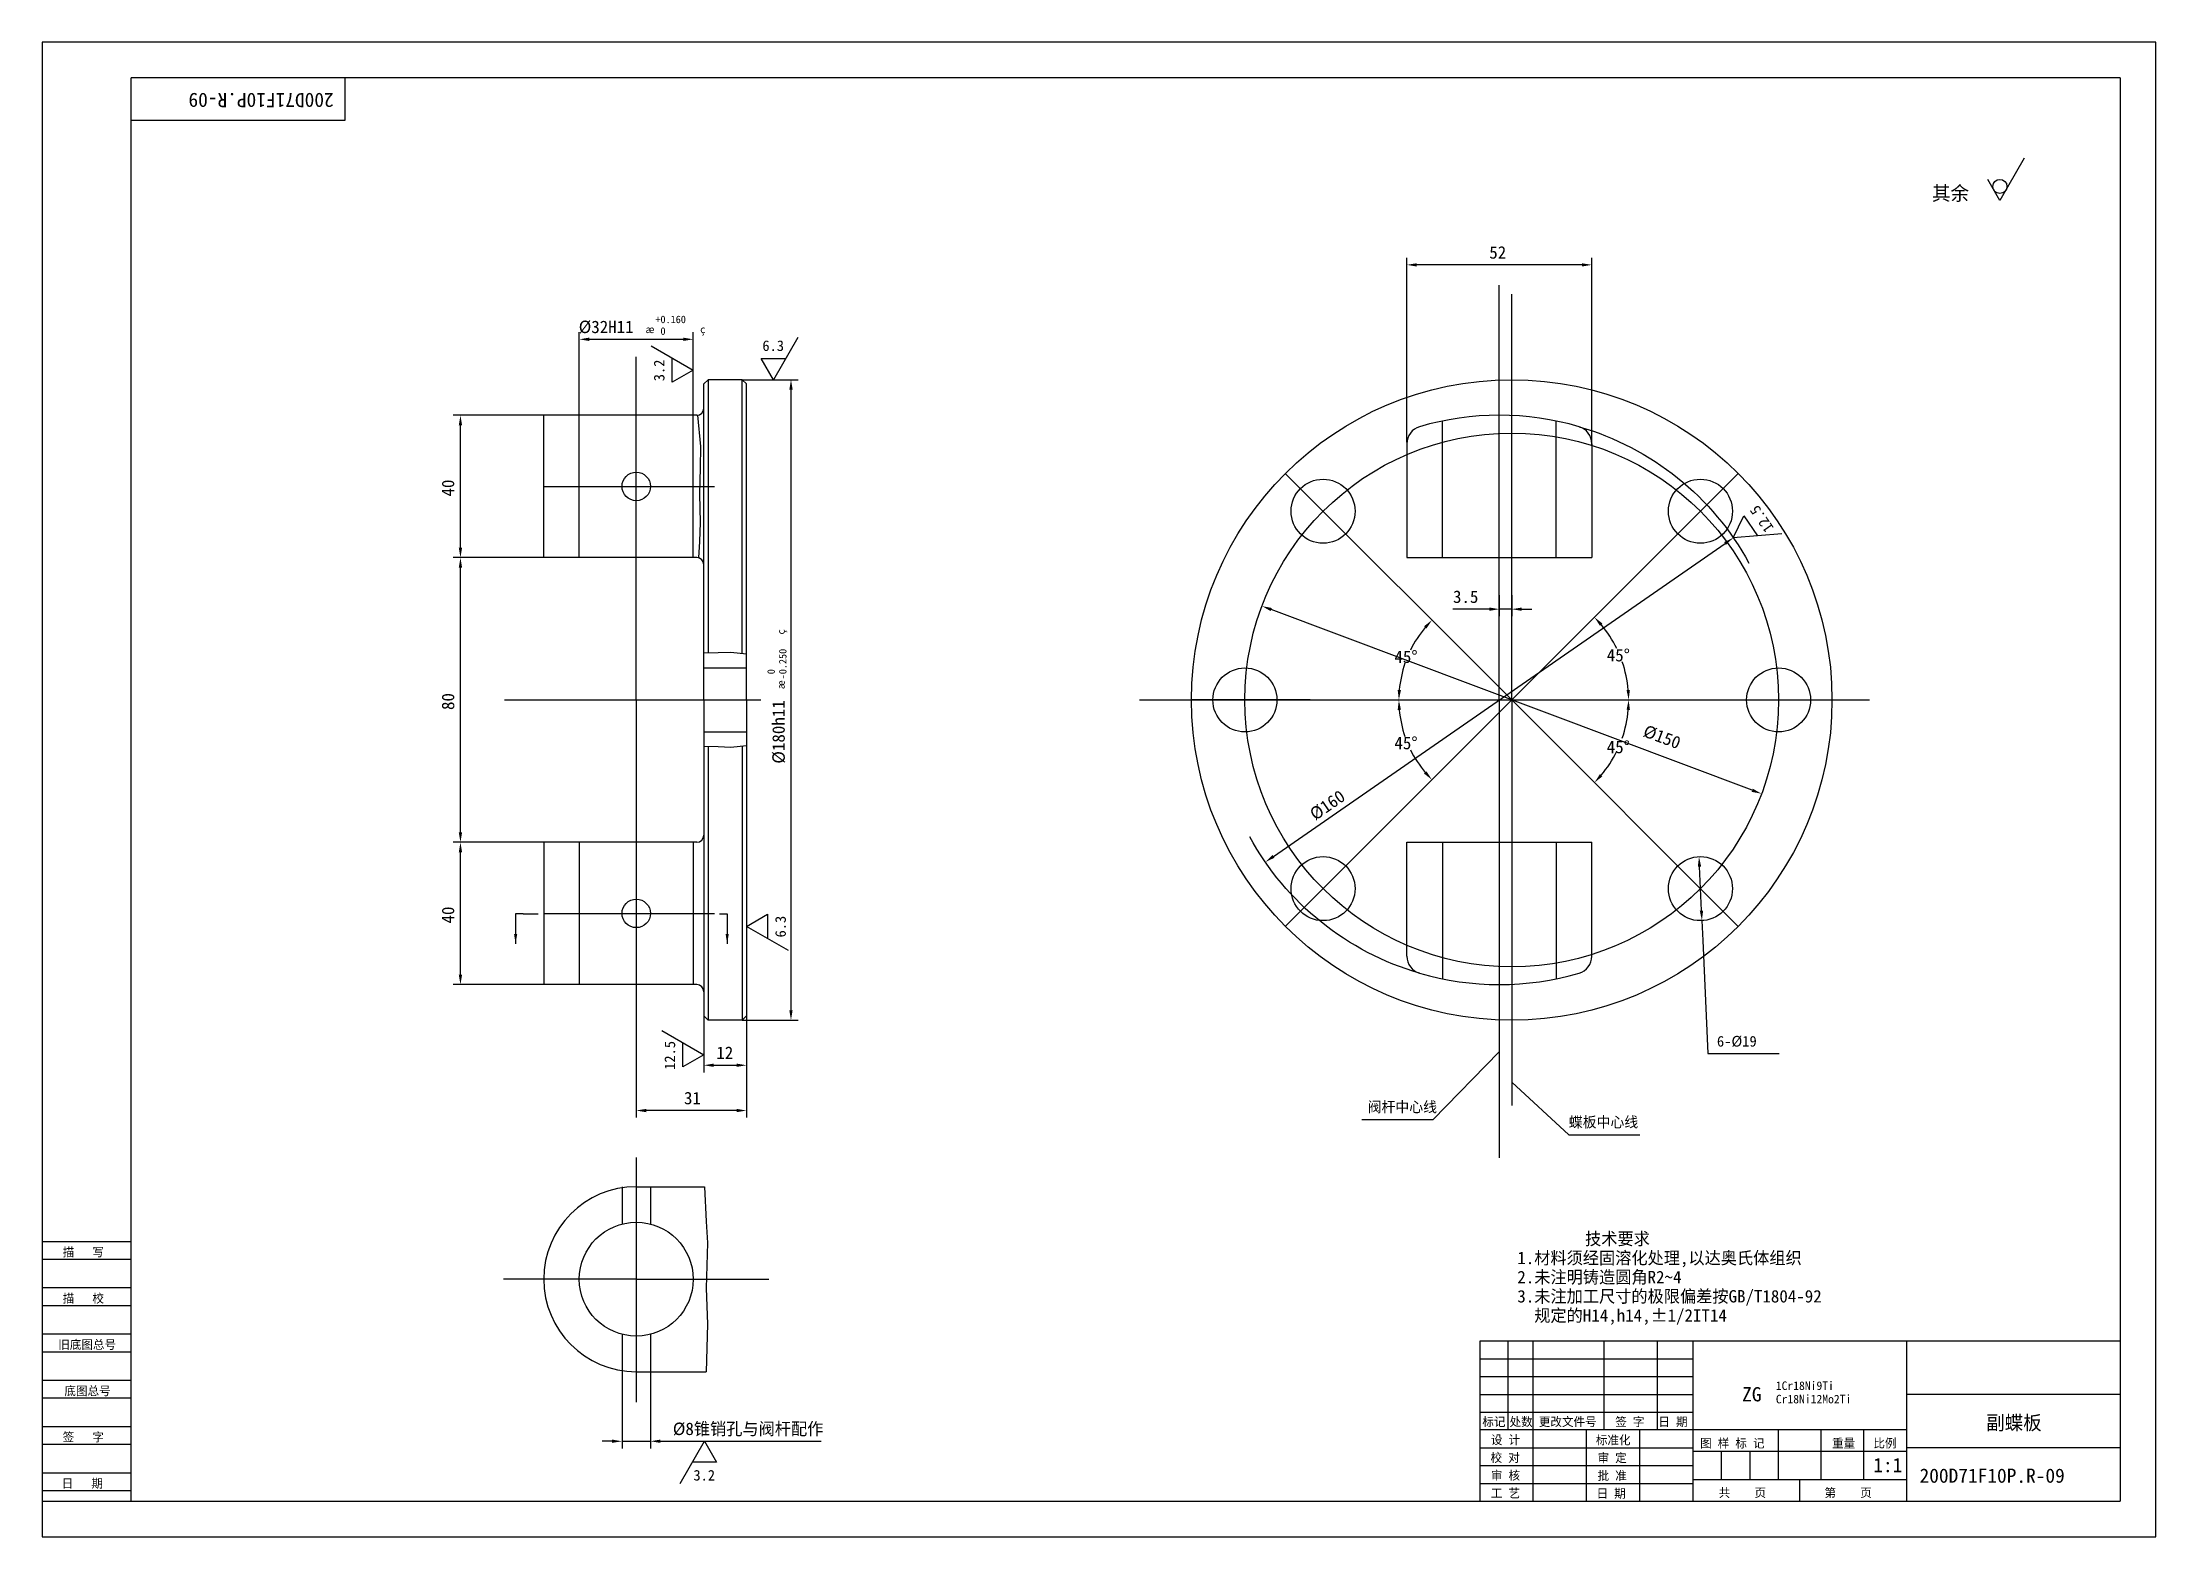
# Model space of a CAD drawing. Header units: metres. Extents: x 0 to 594, y 0 to 420.
import ezdxf

# ---------------------------------------------------------------- set-up
doc = ezdxf.new("R2010")
doc.units = ezdxf.units.M
for name, color, linetype in [('B', 3, 'Continuous'), ('C', 6, 'Continuous'), ('D', 1, 'Continuous'), ('FL', 5, 'Continuous'), ('T', 7, 'Continuous'), ('TL', 4, 'Continuous')]:
    doc.layers.add(name, color=color, linetype=linetype)

# ---------------------------------------------------------------- blocks, each defined once
blk = doc.blocks.new('TUKUN2')
at = {"layer": 'FL'}
for p, q in [((0, 420), (0, 0)), ((594, 420), (0, 420)), ((594, 0), (594, 420)), ((0, 78), (25, 78)), ((0, 70), (25, 70)), ((0, 65), (25, 65)), ((0, 57), (25, 57)), ((412, 30), (412, 55)), ((419, 10), (419, 55)), ((439, 30), (439, 55)), ((454, 30), (454, 55)), ((0, 52), (25, 52)), ((404, 50), (464, 50)), ((0, 44), (25, 44)), ((404, 45), (464, 45)), ((0, 39), (25, 39)), ((404, 40), (464, 40)), ((0, 31), (25, 31)), ((404, 35), (464, 35)), ((449, 10), (449, 30)), ((0, 26), (25, 26)), ((404, 25), (464, 25)), ((0, 18), (25, 18)), ((404, 20), (464, 20)), ((0, 13), (25, 13)), ((404, 15), (464, 15)), ((0, 0), (594, 0))]:
    blk.add_line(p, q, dxfattribs=at)
at = {"layer": 'TL'}
for p, q in [((25, 10), (25, 410)), ((584, 410), (25, 410)), ((85, 410), (85, 398)), ((584, 410), (584, 10)), ((85, 398), (25, 398)), ((0, 83), (25, 83)), ((404, 55), (404, 10)), ((584, 55), (404, 55)), ((464, 10), (464, 55)), ((524, 10), (524, 55)), ((584, 40), (524, 40)), ((524, 30), (404, 30)), ((434, 10), (434, 30)), ((488, 16), (488, 30)), ((500, 16), (500, 30)), ((512, 16), (512, 30)), ((464, 24), (524, 24)), ((472, 16), (472, 24)), ((480, 16), (480, 24)), ((584, 25), (524, 25)), ((524, 16), (464, 16)), ((494, 10), (494, 16)), ((0, 10), (584, 10))]:
    blk.add_line(p, q, dxfattribs=at)
at = {"layer": 'T'}
for s, p in [('描   写', (5.74, 78.76)), ('描   校', (5.74, 65.76)), ('旧底图总号', (4.49, 52.76)), ('底图总号', (6.22, 39.76)), ('标记', (404.75, 31.07)), ('处数', (412.38, 31.07)), ('更改文件号', (420.61, 31.07)), ('签 字', (442.1, 31.07)), ('日 期', (454.23, 31.07)), ('签   字', (5.74, 26.76)), ('校 对', (407.05, 20.99)), ('设 计', (407.14, 25.99)), ('标准化', (436.65, 25.93)), ('审 定', (437.13, 20.93)), ('图 样 标 记', (465.95, 25.04)), ('重量', (503.03, 25.04)), ('比例', (514.64, 25.04)), ('审 核', (407.14, 15.99)), ('批 准', (437.13, 15.93)), ('日   期', (5.45, 13.76)), ('工 艺', (407.14, 10.99)), ('日 期', (436.84, 10.93)), ('共    页', (471.18, 11.13)), ('第    页', (500.9, 11.13))]:
    blk.add_text(s, height=2.5, dxfattribs=at).set_placement(p)

msp = doc.modelspace()

# ---------------------------------------------------------------- linework, layer by layer
at = {"layer": 'B'}
for p, q in [((393.51, 275.17), (393.51, 313.56)), ((425.51, 275.17), (425.51, 313.56)), ((150.94, 195.17), (150.94, 155.17)), ((182.94, 195.17), (182.94, 155.17)), ((393.51, 195.17), (393.51, 156.79)), ((425.51, 195.17), (425.51, 156.79))]:
    msp.add_line(p, q, dxfattribs=at)
at = {"layer": 'C'}
for p, q in [((409.51, 235.17), (409.51, 351.78)), ((413.01, 235.17), (413.01, 349.2)), ((166.94, 235.17), (166.94, 331.61)), ((413.01, 235.17), (349.37, 298.81)), ((413.01, 235.17), (476.65, 298.81)), ((140.94, 295.17), (188.89, 295.17)), ((129.94, 235.17), (201.94, 235.17)), ((166.94, 235.17), (166.94, 138.74)), ((308.42, 235.17), (513.54, 235.17)), ((356.37, 235.17), (323.01, 235.17)), ((413.01, 235.17), (349.37, 171.54)), ((409.51, 235.17), (409.51, 106.5)), ((413.01, 235.17), (476.65, 171.54)), ((413.01, 235.17), (413.01, 121.15)), ((469.65, 235.17), (503.01, 235.17)), ((140.94, 175.17), (188.89, 175.17)), ((166.94, 106.6), (166.94, 37.78)), ((166.94, 72.38), (129.67, 72.38)), ((166.94, 72.38), (204.2, 72.38))]:
    msp.add_line(p, q, dxfattribs=at)
msp.add_circle((413.01, 235.17), 75, dxfattribs=at)
at = {"layer": 'D'}
for p, q in [((557.04, 387.39), (550.21, 375.56)), ((550.21, 375.56), (546.8, 381.47)), ((383.51, 307.57), (383.51, 359.44)), ((432.71, 357.44), (386.31, 357.44)), ((435.51, 306.72), (435.51, 359.44)), ((150.94, 315.17), (150.94, 338.52)), ((153.74, 336.52), (180.14, 336.52)), ((171.11, 334.69), (182.94, 327.86)), ((182.94, 315.17), (182.94, 338.52)), ((212.33, 337), (205.5, 325.17)), ((177.02, 324.45), (177.02, 331.28)), ((182.94, 327.86), (177.02, 324.45)), ((202.09, 331.09), (208.92, 331.09)), ((205.5, 325.17), (202.09, 331.09)), ((196.74, 325.17), (212.43, 325.17)), ((210.43, 322.37), (210.43, 147.97)), ((140.94, 315.17), (115.53, 315.17)), ((117.53, 277.97), (117.53, 312.37)), ((475.27, 280.74), (478.19, 286.91)), ((478.19, 286.91), (482.08, 281.3)), ((488.88, 281.86), (475.27, 280.74)), ((140.94, 275.17), (115.53, 275.17)), ((140.94, 275.17), (115.53, 275.17)), ((346.05, 191.21), (472.97, 279.14)), ((117.53, 197.97), (117.53, 272.37)), ((409.51, 264.64), (409.51, 258.68)), ((413.01, 264.64), (413.01, 258.68)), ((480.6, 209.78), (345.42, 260.56)), ((403.91, 260.68), (396.49, 260.68)), ((406.71, 260.68), (403.91, 260.68)), ((413.01, 260.68), (409.51, 260.68)), ((415.81, 260.68), (418.61, 260.68)), ((140.94, 195.17), (115.53, 195.17)), ((140.94, 195.17), (115.53, 195.17)), ((117.53, 157.97), (117.53, 192.37)), ((466.32, 175.95), (465.77, 188.34)), ((133.04, 175.1), (133.04, 166.61)), ((135.17, 175.1), (133.04, 175.1)), ((135.17, 175.1), (139.41, 175.1)), ((190.37, 175.1), (192.5, 175.1)), ((192.5, 175.1), (192.5, 166.61)), ((197.94, 171.54), (203.85, 174.96)), ((203.85, 174.96), (203.85, 168.13)), ((466.45, 173.15), (466.7, 167.56)), ((209.77, 164.71), (197.94, 171.54)), ((466.7, 167.56), (468.13, 135.83)), ((140.94, 155.17), (115.53, 155.17)), ((185.94, 146.37), (185.94, 130.51)), ((196.74, 145.17), (212.43, 145.17)), ((197.94, 146.37), (197.94, 130.51)), ((166.94, 138.74), (166.94, 117.78)), ((174.11, 142.3), (185.94, 135.47)), ((180.02, 132.05), (180.02, 138.88)), ((185.94, 135.47), (180.02, 132.05)), ((188.74, 132.51), (195.14, 132.51)), ((409.51, 136.26), (390.83, 117.17)), ((468.13, 135.83), (488.13, 135.83)), ((197.94, 130.51), (197.94, 117.78)), ((413.01, 127.78), (429.05, 112.92)), ((195.14, 119.78), (169.74, 119.78)), ((390.83, 117.17), (370.83, 117.17)), ((429.05, 112.92), (449.05, 112.92)), ((162.94, 46.69), (162.94, 24.83)), ((170.94, 46.38), (170.94, 24.83)), ((160.14, 26.83), (157.34, 26.83)), ((162.94, 26.83), (170.94, 26.83)), ((173.74, 26.83), (176.54, 26.83)), ((176.54, 26.83), (218.93, 26.83)), ((179.3, 15), (186.13, 26.83)), ((186.13, 26.83), (189.54, 20.92)), ((189.54, 20.92), (182.71, 20.92))]:
    msp.add_line(p, q, dxfattribs=at)
for points in [[(431.91, 311.97, -0.2), (479.66, 273.64, -0.2)], [(387.11, 158.37, -0.2), (339.37, 196.71, -0.2)]]:
    msp.add_lwpolyline(points, format="xyb", dxfattribs=at)
msp.add_circle((550.21, 379.5), 1.97, dxfattribs=at)
for radius, start, end in [(31.73, 140.06, 153.85), (32.85, 26.02, 40.12), (31.73, 161.05, 174.94), (32.85, 4.88, 19.07), (31.73, 185.06, 198.95), (32.85, 340.93, 355.12), (31.73, 206.15, 219.94), (32.85, 319.88, 333.98)]:
    msp.add_arc((413.01, 235.17), radius, start, end, dxfattribs=at)
for points in [[(386.31, 357.9), (386.31, 356.97), (383.51, 357.44)], [(432.71, 357.9), (432.71, 356.97), (435.51, 357.44)], [(153.74, 336.99), (153.74, 336.05), (150.94, 336.52)], [(180.14, 336.99), (180.14, 336.05), (182.94, 336.52)], [(209.96, 322.37), (210.9, 322.37), (210.43, 325.17)], [(117.06, 312.37), (118, 312.37), (117.53, 315.17)], [(473.23, 278.76), (472.7, 279.52), (475.27, 280.74)], [(117.06, 277.97), (118, 277.97), (117.53, 275.17)], [(117.06, 272.37), (118, 272.37), (117.53, 275.17)], [(345.26, 260.13), (345.59, 261), (342.8, 261.55)], [(388.34, 255.86), (389.03, 255.23), (390.58, 257.61)], [(406.71, 261.14), (406.71, 260.21), (409.51, 260.68)], [(415.81, 261.14), (415.81, 260.21), (413.01, 260.68)], [(437.79, 256.03), (438.48, 256.66), (436.24, 258.4)], [(381.87, 237.95), (380.94, 237.99), (381.28, 235.17)], [(446.21, 237.99), (445.28, 237.95), (445.86, 235.17)], [(381.87, 232.4), (380.94, 232.36), (381.28, 235.17)], [(446.21, 232.36), (445.28, 232.4), (445.86, 235.17)], [(388.34, 214.49), (389.03, 215.12), (390.58, 212.74)], [(437.79, 214.32), (438.48, 213.69), (436.24, 211.94)], [(480.44, 209.35), (480.76, 210.22), (483.22, 208.8)], [(117.06, 197.97), (118, 197.97), (117.53, 195.17)], [(117.06, 192.37), (118, 192.37), (117.53, 195.17)], [(346.32, 190.82), (345.79, 191.59), (343.75, 189.61)], [(465.3, 188.31), (466.23, 188.36), (465.64, 191.13)], [(465.86, 175.93), (466.79, 175.97), (466.45, 173.15)], [(132.59, 169.41), (133.04, 166.61), (133.49, 169.41)], [(192.95, 169.41), (192.5, 166.61), (192.05, 169.41)], [(117.06, 157.97), (118, 157.97), (117.53, 155.17)], [(209.96, 147.97), (210.9, 147.97), (210.43, 145.17)], [(188.74, 132.97), (188.74, 132.04), (185.94, 132.51)], [(195.14, 132.97), (195.14, 132.04), (197.94, 132.51)], [(169.74, 120.24), (169.74, 119.31), (166.94, 119.78)], [(195.14, 120.24), (195.14, 119.31), (197.94, 119.78)], [(160.14, 27.3), (160.14, 26.37), (162.94, 26.83)], [(173.74, 27.3), (173.74, 26.37), (170.94, 26.83)]]:
    msp.add_solid(points, dxfattribs=at)
at = {"layer": 'FL'}
for points in [[(184.18, 315.19), (185.03, 306.41), (184.86, 300.4), (184.68, 292.97), (184.86, 285.01), (184.68, 279.71), (184.46, 275.11)], [(197.94, 248.08), (193.51, 248.51), (190, 248.4), (185.94, 248.29)], [(197.94, 222.27), (193.51, 221.84), (190, 221.95), (185.94, 222.06)], [(185.72, 98.38), (186.15, 98.38), (186.57, 88.56), (187, 82.62), (186.57, 69.89), (187, 59.7), (186.57, 46.38)]]:
    msp.add_lwpolyline(points, dxfattribs=at)
at = {"layer": 'TL'}
for p, q in [((185.94, 323.97), (187.14, 325.17)), ((185.94, 295.17), (185.94, 323.97)), ((187.14, 325.17), (187.14, 248.32)), ((196.74, 325.17), (187.14, 325.17)), ((196.74, 248.2), (196.74, 325.17)), ((196.74, 325.17), (197.94, 323.97)), ((197.94, 235.17), (197.94, 323.97)), ((140.94, 275.17), (140.94, 315.17)), ((166.94, 315.17), (140.94, 315.17)), ((150.94, 275.17), (150.94, 315.17)), ((183.94, 315.17), (166.94, 315.17)), ((182.94, 275.17), (182.94, 315.17)), ((383.51, 307.17), (383.51, 275.17)), ((435.51, 307.17), (435.51, 275.17)), ((185.94, 235.17), (185.94, 295.17)), ((166.94, 275.17), (140.94, 275.17)), ((183.94, 275.17), (166.94, 275.17)), ((383.51, 275.17), (435.51, 275.17)), ((185.94, 244.17), (197.94, 244.17)), ((185.94, 235.17), (185.94, 175.17)), ((197.94, 235.17), (197.94, 146.37)), ((185.94, 226.17), (197.94, 226.17)), ((187.14, 222.02), (187.14, 145.17)), ((196.74, 222.15), (196.74, 145.17)), ((166.94, 195.17), (140.94, 195.17)), ((140.94, 195.17), (140.94, 155.17)), ((183.94, 195.17), (166.94, 195.17)), ((383.51, 195.17), (435.51, 195.17)), ((383.51, 163.17), (383.51, 195.17)), ((435.51, 163.17), (435.51, 195.17)), ((185.94, 175.17), (185.94, 146.37)), ((166.94, 155.17), (140.94, 155.17)), ((183.94, 155.17), (166.94, 155.17)), ((187.14, 145.17), (185.94, 146.37)), ((196.74, 145.17), (187.14, 145.17)), ((197.94, 146.37), (196.74, 145.17)), ((162.94, 98.38), (162.94, 87.87)), ((166.94, 98.38), (186.15, 98.38)), ((170.94, 98.38), (170.94, 87.87)), ((162.94, 56.89), (162.94, 46.69)), ((170.94, 56.89), (170.94, 46.38)), ((166.94, 46.38), (186.57, 46.38))]:
    msp.add_line(p, q, dxfattribs=at)
for centre, radius in [((413.01, 235.17), 90), ((166.94, 295.17), 4), ((359.98, 288.21), 9), ((466.04, 288.21), 9), ((338.01, 235.17), 9), ((488.01, 235.17), 9), ((359.98, 182.14), 9), ((466.04, 182.14), 9), ((166.94, 175.17), 4), ((166.94, 72.38), 16)]:
    msp.add_circle(centre, radius, dxfattribs=at)
for centre, radius, start, end in [((183.94, 317.17), 2, 270, 0), ((409.51, 235.17), 80, 73.74, 106.26), ((388.51, 307.17), 5, 106.26, 180), ((430.51, 307.17), 5, 0, 73.74), ((183.94, 273.17), 2, 360, 90), ((183.94, 197.17), 2, 270, 0), ((388.51, 163.17), 5, 180, 253.74), ((430.51, 163.17), 5, 286.26, 0), ((183.94, 153.17), 2, 0, 90), ((409.51, 235.17), 80, 253.74, 286.26), ((166.94, 72.38), 26, 90, 270)]:
    msp.add_arc(centre, radius, start, end, dxfattribs=at)

# ---------------------------------------------------------------- block references
at = {"layer": 'D'}
msp.add_blockref('TUKUN2', (0, 0), dxfattribs=at)

# ---------------------------------------------------------------- texts
for s, height, rotation, p in [('200D71F10P.R-09', 4, 180, (81.91, 405.73)), ('3.2', 2.98, 90, (174.87, 324.74)), ('40', 3.5, 90, (115.78, 292.34)), ('12.5', 2.98, 124.7, (486.77, 283.53)), ('%%231', 2.1, 90, (208.68, 253.57)), (' 0', 2.1, 90, (205.88, 240.97)), ('-0.250', 2.1, 90, (209.17, 240.97)), ('%%230', 2.1, 90, (208.68, 238.17)), ('80', 3.5, 90, (115.78, 232.34)), ('%%C180h11', 3.5, 90, (208.68, 217.26)), ('%%C150', 3.5, 339.41, (449.65, 225.04)), ('%%C160', 3.5, 34.72, (357.78, 201.16)), ('40', 3.5, 90, (115.78, 172.34)), ('6.3', 2.98, 90, (208.98, 168.42)), ('12.5', 2.98, 90, (177.87, 131.22))]:
    msp.add_text(s, height=height, rotation=rotation, dxfattribs=at).set_placement(p)
for s, height, p in [('其余', 4, (531.12, 375.56)), ('52', 3.5, (406.68, 359.19)), ('%%C32H11', 3.5, (150.77, 338.27)), ('%%230', 2.1, (169.52, 338.27)), ('+0.160', 2.1, (172.32, 341.07)), (' 0', 2.1, (172.32, 337.78)), ('%%231', 2.1, (184.92, 338.27)), ('6.3', 2.98, (202.39, 333.24)), ('3.5', 3.5, (396.49, 262.43)), ('45%%D', 3.5, (439.7, 246)), ('45%%D', 3.5, (380.03, 245.57)), ('45%%D', 3.5, (380.03, 221.31)), ('45%%D', 3.5, (439.7, 220.19)), ('12', 3.5, (189.44, 134.26)), ('6-%%C19', 3, (470.67, 137.75)), ('31', 3.5, (180.35, 121.53)), ('阀杆中心线', 3, (372.5, 119.29)), ('蝶板中心线', 3, (429.05, 115.04)), ('        技术要求', 3.5, (414.57, 82)), ('1.材料须经固溶化处理,以达奥氏体组织', 3.5, (414.57, 76.61)), ('2.未注明铸造圆角R2%%1264', 3.5, (414.57, 71.22)), ('3.未注加工尺寸的极限偏差按GB/T1804-92', 3.5, (414.57, 65.83)), ('  规定的H14,h14,%%P1/2IT14', 3.5, (414.57, 60.44)), ('ZG', 4, (477.75, 38.04)), ('1Cr18Ni9Ti', 2.4, (487.22, 41.24)), ('Cr18Ni12Mo2Ti', 2.4, (487.22, 37.48)), ('%%C8锥销孔与阀杆配作', 3.5, (177.22, 28.58)), ('副蝶板', 4, (546.34, 30.04)), ('3.2', 2.98, (183.01, 15.79)), ('1:1', 4, (514.61, 18.14)), ('200D71F10P.R-09', 4, (527.62, 15.17))]:
    msp.add_text(s, height=height, dxfattribs=at).set_placement(p)

doc.saveas('drawing.dxf')
